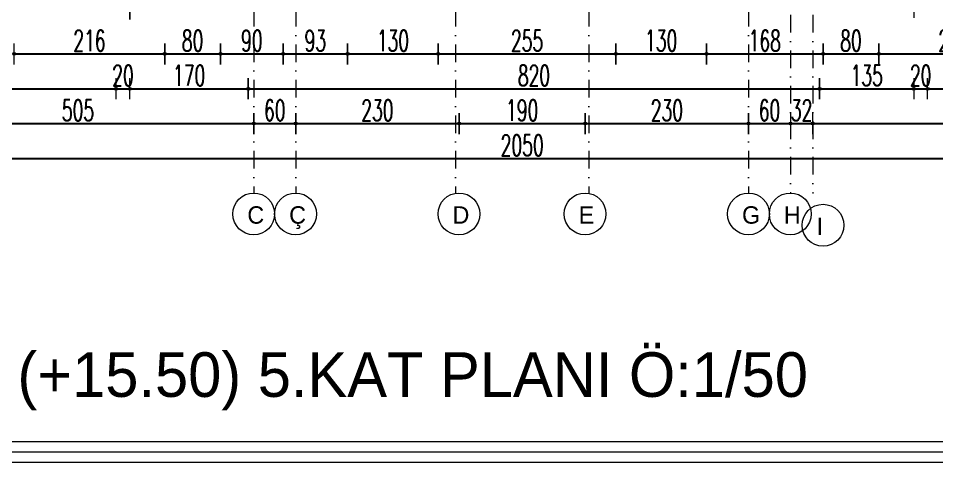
# Model space of a CAD drawing. Header units: millimetres. Extents: x -16104 to 67872, y -88009 to 12107.
# Drawn here: x 25704 to 27022, y 8729 to 9366 of the extents above; entities that cross this region are included whole.
import ezdxf

# ---------------------------------------------------------------- set-up
doc = ezdxf.new("R2010")
doc.units = ezdxf.units.MM
doc.linetypes.add('ACAD_ISO07W100', pattern=[3, 0, -3])
doc.linetypes.add('DASHDOTX2', pattern=[50.8, 25.4, -12.7, 0, -12.7])
doc.layers.get('0').update_dxf_attribs({"color": 241})
for name, color, linetype, lineweight in [('AKS', 1, 'ACAD_ISO07W100', 5), ('akslar', 144, 'Continuous', 20), ('c05', 32, 'Continuous', 13), ('OLCU', 54, 'Continuous', 13), ('YAZI', 22, 'Continuous', 18)]:
    doc.layers.add(name, color=color, linetype=linetype, lineweight=lineweight)
doc.styles.add('DIM', font='Txttw.shx', dxfattribs={"width": 0.6})
doc.styles.add('ÖLÇÜ-50', font='comic.ttf', dxfattribs={"height": 12.5})
doc.dimstyles.new('50', dxfattribs={"dimscale": 0, "dimtxt": 30, "dimasz": 1, "dimexe": 0, "dimexo": 2, "dimgap": 4, "dimtad": 1, "dimdec": 0, "dimzin": 0, "dimdsep": 46, "dimtxsty": 'DIM', "dimblk1": 'DOT', "dimblk2": 'DOT', "dimsah": 1, "dimcen": 1.5, "dimdle": 3, "dimse1": 1, "dimse2": 1, "dimclrd": 256, "dimclre": 9, "dimclrt": 256, "dimadec": 0, "dimazin": 0, "dimtfac": 0.24, "dimtdec": 0, "dimtix": 1, "dimtmove": 2, "dimatfit": 3, "dimldrblk": 'DOT', "dimfxl": 0, "dimtolj": 1, "dimtzin": 15, "dimarcsym": 0})

# ---------------------------------------------------------------- blocks, each defined once
blk = doc.blocks.new('DOT')
for p, q in [((0, 15), (0, -15)), ((-2, 0), (0, 0)), ((2, 0), (0, 0))]:
    blk.add_line(p, q)
blk.add_circle((0, 0), 2)
blk = doc.blocks.new('*D5350')
at = {"layer": 'Defpoints', "color": 0, "transparency": 16777216}
for p in [(25698.4, 9365.5), (25914.4, 9365.5), (25914.4, 9315.5)]:
    blk.add_point(p, dxfattribs=at)
at = {"layer": 'OLCU', "lineweight": -2, "transparency": 16777216}
blk.add_line((25699.4, 9315.5), (25913.4, 9315.5), dxfattribs=at)
at = {"layer": 'OLCU', "lineweight": -2, "transparency": 16777216, "rotation": 180}
blk.add_blockref('DOT', (25698.4, 9315.5), dxfattribs=at)
at = {"layer": 'OLCU', "lineweight": -2, "transparency": 16777216}
blk.add_blockref('DOT', (25914.4, 9315.5), dxfattribs=at)
at = {"layer": 'OLCU', "transparency": 16777216, "insert": (25806.4, 9334.5), "char_height": 30, "attachment_point": 5, "style": 'DIM'}
blk.add_mtext('\\A1;216', dxfattribs=at)
blk = doc.blocks.new('*D5351')
at = {"layer": 'Defpoints', "color": 0, "transparency": 16777216}
for p in [(25914.4, 9365.5), (25994.4, 9365.5), (25994.4, 9315.5)]:
    blk.add_point(p, dxfattribs=at)
at = {"layer": 'OLCU', "lineweight": -2, "transparency": 16777216}
blk.add_line((25915.4, 9315.5), (25993.4, 9315.5), dxfattribs=at)
at = {"layer": 'OLCU', "lineweight": -2, "transparency": 16777216, "rotation": 180}
blk.add_blockref('DOT', (25914.4, 9315.5), dxfattribs=at)
at = {"layer": 'OLCU', "lineweight": -2, "transparency": 16777216}
blk.add_blockref('DOT', (25994.4, 9315.5), dxfattribs=at)
at = {"layer": 'OLCU', "transparency": 16777216, "insert": (25954.4, 9334.5), "char_height": 30, "attachment_point": 5, "style": 'DIM'}
blk.add_mtext('\\A1;80', dxfattribs=at)
blk = doc.blocks.new('*D5352')
at = {"layer": 'Defpoints', "color": 0, "transparency": 16777216}
for p in [(26084.4, 9365.5), (26176.9, 9365.5), (26176.9, 9315.5)]:
    blk.add_point(p, dxfattribs=at)
at = {"layer": 'OLCU', "lineweight": -2, "transparency": 16777216}
blk.add_line((26085.4, 9315.5), (26175.9, 9315.5), dxfattribs=at)
at = {"layer": 'OLCU', "lineweight": -2, "transparency": 16777216, "rotation": 180}
blk.add_blockref('DOT', (26084.4, 9315.5), dxfattribs=at)
at = {"layer": 'OLCU', "lineweight": -2, "transparency": 16777216}
blk.add_blockref('DOT', (26176.9, 9315.5), dxfattribs=at)
at = {"layer": 'OLCU', "transparency": 16777216, "insert": (26130.6, 9334.5), "char_height": 30, "attachment_point": 5, "style": 'DIM'}
blk.add_mtext('\\A1;93', dxfattribs=at)
blk = doc.blocks.new('*D5353')
at = {"layer": 'Defpoints', "color": 0, "transparency": 16777216}
for p in [(26176.9, 9365.5), (26306.9, 9365.5), (26306.9, 9315.5)]:
    blk.add_point(p, dxfattribs=at)
at = {"layer": 'OLCU', "lineweight": -2, "transparency": 16777216}
blk.add_line((26177.9, 9315.5), (26305.9, 9315.5), dxfattribs=at)
at = {"layer": 'OLCU', "lineweight": -2, "transparency": 16777216, "rotation": 180}
blk.add_blockref('DOT', (26176.9, 9315.5), dxfattribs=at)
at = {"layer": 'OLCU', "lineweight": -2, "transparency": 16777216}
blk.add_blockref('DOT', (26306.9, 9315.5), dxfattribs=at)
at = {"layer": 'OLCU', "transparency": 16777216, "insert": (26241.9, 9334.5), "char_height": 30, "attachment_point": 5, "style": 'DIM'}
blk.add_mtext('\\A1;130', dxfattribs=at)
blk = doc.blocks.new('*D5354')
at = {"layer": 'Defpoints', "color": 0, "transparency": 16777216}
for p in [(26306.9, 9365.5), (26561.9, 9365.5), (26561.9, 9315.5)]:
    blk.add_point(p, dxfattribs=at)
at = {"layer": 'OLCU', "lineweight": -2, "transparency": 16777216}
blk.add_line((26307.9, 9315.5), (26560.9, 9315.5), dxfattribs=at)
at = {"layer": 'OLCU', "lineweight": -2, "transparency": 16777216, "rotation": 180}
blk.add_blockref('DOT', (26306.9, 9315.5), dxfattribs=at)
at = {"layer": 'OLCU', "lineweight": -2, "transparency": 16777216}
blk.add_blockref('DOT', (26561.9, 9315.5), dxfattribs=at)
at = {"layer": 'OLCU', "transparency": 16777216, "insert": (26434.4, 9334.5), "char_height": 30, "attachment_point": 5, "style": 'DIM'}
blk.add_mtext('\\A1;255', dxfattribs=at)
blk = doc.blocks.new('*D5355')
at = {"layer": 'Defpoints', "color": 0, "transparency": 16777216}
for p in [(26561.9, 9365.5), (26691.9, 9365.5), (26691.9, 9315.5)]:
    blk.add_point(p, dxfattribs=at)
at = {"layer": 'OLCU', "lineweight": -2, "transparency": 16777216}
blk.add_line((26562.9, 9315.5), (26690.9, 9315.5), dxfattribs=at)
at = {"layer": 'OLCU', "lineweight": -2, "transparency": 16777216, "rotation": 180}
blk.add_blockref('DOT', (26561.9, 9315.5), dxfattribs=at)
at = {"layer": 'OLCU', "lineweight": -2, "transparency": 16777216}
blk.add_blockref('DOT', (26691.9, 9315.5), dxfattribs=at)
at = {"layer": 'OLCU', "transparency": 16777216, "insert": (26626.9, 9334.5), "char_height": 30, "attachment_point": 5, "style": 'DIM'}
blk.add_mtext('\\A1;130', dxfattribs=at)
blk = doc.blocks.new('*D5356')
at = {"layer": 'Defpoints', "color": 0, "transparency": 16777216}
for p in [(26691.9, 9365.5), (26859.4, 9365.5), (26859.4, 9315.5)]:
    blk.add_point(p, dxfattribs=at)
at = {"layer": 'OLCU', "lineweight": -2, "transparency": 16777216}
blk.add_line((26692.9, 9315.5), (26858.4, 9315.5), dxfattribs=at)
at = {"layer": 'OLCU', "lineweight": -2, "transparency": 16777216, "rotation": 180}
blk.add_blockref('DOT', (26691.9, 9315.5), dxfattribs=at)
at = {"layer": 'OLCU', "lineweight": -2, "transparency": 16777216}
blk.add_blockref('DOT', (26859.4, 9315.5), dxfattribs=at)
at = {"layer": 'OLCU', "transparency": 16777216, "insert": (26775.6, 9334.5), "char_height": 30, "attachment_point": 5, "style": 'DIM'}
blk.add_mtext('\\A1;168', dxfattribs=at)
blk = doc.blocks.new('*D5357')
at = {"layer": 'Defpoints', "color": 0, "transparency": 16777216}
for p in [(26859.4, 9365.5), (26939.4, 9365.5), (26939.4, 9315.5)]:
    blk.add_point(p, dxfattribs=at)
at = {"layer": 'OLCU', "lineweight": -2, "transparency": 16777216}
blk.add_line((26860.4, 9315.5), (26938.4, 9315.5), dxfattribs=at)
at = {"layer": 'OLCU', "lineweight": -2, "transparency": 16777216, "rotation": 180}
blk.add_blockref('DOT', (26859.4, 9315.5), dxfattribs=at)
at = {"layer": 'OLCU', "lineweight": -2, "transparency": 16777216}
blk.add_blockref('DOT', (26939.4, 9315.5), dxfattribs=at)
at = {"layer": 'OLCU', "transparency": 16777216, "insert": (26899.4, 9334.5), "char_height": 30, "attachment_point": 5, "style": 'DIM'}
blk.add_mtext('\\A1;80', dxfattribs=at)
blk = doc.blocks.new('*D5358')
at = {"layer": 'Defpoints', "color": 0, "transparency": 16777216}
for p in [(26939.4, 9365.5), (27156.4, 9365.5), (27156.4, 9315.5)]:
    blk.add_point(p, dxfattribs=at)
at = {"layer": 'OLCU', "lineweight": -2, "transparency": 16777216}
blk.add_line((26940.4, 9315.5), (27155.4, 9315.5), dxfattribs=at)
at = {"layer": 'OLCU', "lineweight": -2, "transparency": 16777216, "rotation": 180}
blk.add_blockref('DOT', (26939.4, 9315.5), dxfattribs=at)
at = {"layer": 'OLCU', "lineweight": -2, "transparency": 16777216}
blk.add_blockref('DOT', (27156.4, 9315.5), dxfattribs=at)
at = {"layer": 'OLCU', "transparency": 16777216, "insert": (27047.9, 9334.5), "char_height": 30, "attachment_point": 5, "style": 'DIM'}
blk.add_mtext('\\A1;217', dxfattribs=at)
blk = doc.blocks.new('*D5361')
at = {"layer": 'Defpoints', "color": 0, "transparency": 16777216}
for p in [(25402.4, 9300.5), (25844.4, 9300.5), (25844.4, 9265.5)]:
    blk.add_point(p, dxfattribs=at)
at = {"layer": 'OLCU', "lineweight": -2, "transparency": 16777216}
blk.add_line((25403.4, 9265.5), (25843.4, 9265.5), dxfattribs=at)
at = {"layer": 'OLCU', "lineweight": -2, "transparency": 16777216, "rotation": 180}
blk.add_blockref('DOT', (25402.4, 9265.5), dxfattribs=at)
at = {"layer": 'OLCU', "lineweight": -2, "transparency": 16777216}
blk.add_blockref('DOT', (25844.4, 9265.5), dxfattribs=at)
at = {"layer": 'OLCU', "transparency": 16777216, "insert": (25623.4, 9284.5), "char_height": 30, "attachment_point": 5, "style": 'DIM'}
blk.add_mtext('\\A1;442', dxfattribs=at)
blk = doc.blocks.new('*D5362')
at = {"layer": 'Defpoints', "color": 0, "transparency": 16777216}
for p in [(26034.4, 9300.5), (26854.4, 9300.5), (26854.4, 9265.5)]:
    blk.add_point(p, dxfattribs=at)
at = {"layer": 'OLCU', "lineweight": -2, "transparency": 16777216}
blk.add_line((26035.4, 9265.5), (26853.4, 9265.5), dxfattribs=at)
at = {"layer": 'OLCU', "lineweight": -2, "transparency": 16777216, "rotation": 180}
blk.add_blockref('DOT', (26034.4, 9265.5), dxfattribs=at)
at = {"layer": 'OLCU', "lineweight": -2, "transparency": 16777216}
blk.add_blockref('DOT', (26854.4, 9265.5), dxfattribs=at)
at = {"layer": 'OLCU', "transparency": 16777216, "insert": (26444.4, 9284.5), "char_height": 30, "attachment_point": 5, "style": 'DIM'}
blk.add_mtext('\\A1;820', dxfattribs=at)
blk = doc.blocks.new('*D5363')
at = {"layer": 'Defpoints', "color": 0, "transparency": 16777216}
for p in [(26854.4, 9300.5), (26989.4, 9300.5), (26989.4, 9265.5)]:
    blk.add_point(p, dxfattribs=at)
at = {"layer": 'OLCU', "lineweight": -2, "transparency": 16777216}
blk.add_line((26855.4, 9265.5), (26988.4, 9265.5), dxfattribs=at)
at = {"layer": 'OLCU', "lineweight": -2, "transparency": 16777216, "rotation": 180}
blk.add_blockref('DOT', (26854.4, 9265.5), dxfattribs=at)
at = {"layer": 'OLCU', "lineweight": -2, "transparency": 16777216}
blk.add_blockref('DOT', (26989.4, 9265.5), dxfattribs=at)
at = {"layer": 'OLCU', "transparency": 16777216, "insert": (26921.9, 9284.5), "char_height": 30, "attachment_point": 5, "style": 'DIM'}
blk.add_mtext('\\A1;135', dxfattribs=at)
blk = doc.blocks.new('*D5365')
at = {"layer": 'Defpoints', "color": 0, "transparency": 16777216}
for p in [(26102.4, 9215.5), (26336.9, 9215.5), (26336.9, 9215.5)]:
    blk.add_point(p, dxfattribs=at)
at = {"layer": 'OLCU', "lineweight": -2, "transparency": 16777216}
blk.add_line((26103.4, 9215.5), (26335.9, 9215.5), dxfattribs=at)
at = {"layer": 'OLCU', "lineweight": -2, "transparency": 16777216, "rotation": 180}
blk.add_blockref('DOT', (26102.4, 9215.5), dxfattribs=at)
at = {"layer": 'OLCU', "lineweight": -2, "transparency": 16777216}
blk.add_blockref('DOT', (26336.9, 9215.5), dxfattribs=at)
at = {"layer": 'OLCU', "transparency": 16777216, "insert": (26219.6, 9234.5), "char_height": 30, "attachment_point": 5, "style": 'DIM'}
blk.add_mtext('\\A1;230', dxfattribs=at)
blk = doc.blocks.new('*D5368')
at = {"layer": 'Defpoints', "color": 0, "transparency": 16777216}
for p in [(25402.4, 9200.5), (27452.4, 9200.5), (27452.4, 9165.5)]:
    blk.add_point(p, dxfattribs=at)
at = {"layer": 'OLCU', "lineweight": -2, "transparency": 16777216}
blk.add_line((25403.4, 9165.5), (27451.4, 9165.5), dxfattribs=at)
at = {"layer": 'OLCU', "lineweight": -2, "transparency": 16777216, "rotation": 180}
blk.add_blockref('DOT', (25402.4, 9165.5), dxfattribs=at)
at = {"layer": 'OLCU', "lineweight": -2, "transparency": 16777216}
blk.add_blockref('DOT', (27452.4, 9165.5), dxfattribs=at)
at = {"layer": 'OLCU', "transparency": 16777216, "insert": (26427.4, 9184.5), "char_height": 30, "attachment_point": 5, "style": 'DIM'}
blk.add_mtext('\\A1;2050', dxfattribs=at)
blk = doc.blocks.new('*D5424')
at = {"layer": 'Defpoints', "color": 0, "transparency": 16777216}
for p in [(25864.4, 9265.5), (26034.4, 9265.5), (26034.4, 9265.5)]:
    blk.add_point(p, dxfattribs=at)
at = {"layer": 'OLCU', "lineweight": -2, "transparency": 16777216}
blk.add_line((25865.4, 9265.5), (26033.4, 9265.5), dxfattribs=at)
at = {"layer": 'OLCU', "lineweight": -2, "transparency": 16777216, "rotation": 180}
blk.add_blockref('DOT', (25864.4, 9265.5), dxfattribs=at)
at = {"layer": 'OLCU', "lineweight": -2, "transparency": 16777216}
blk.add_blockref('DOT', (26034.4, 9265.5), dxfattribs=at)
at = {"layer": 'OLCU', "transparency": 16777216, "insert": (25949.4, 9284.5), "char_height": 30, "attachment_point": 5, "style": 'DIM'}
blk.add_mtext('\\A1;170', dxfattribs=at)
blk = doc.blocks.new('*D5427')
at = {"layer": 'Defpoints', "color": 0, "transparency": 16777216}
for p in [(27009.4, 9265.5), (27452.4, 9265.5), (27452.4, 9265.5)]:
    blk.add_point(p, dxfattribs=at)
at = {"layer": 'OLCU', "lineweight": -2, "transparency": 16777216}
blk.add_line((27010.4, 9265.5), (27451.4, 9265.5), dxfattribs=at)
at = {"layer": 'OLCU', "lineweight": -2, "transparency": 16777216, "rotation": 180}
blk.add_blockref('DOT', (27009.4, 9265.5), dxfattribs=at)
at = {"layer": 'OLCU', "lineweight": -2, "transparency": 16777216}
blk.add_blockref('DOT', (27452.4, 9265.5), dxfattribs=at)
at = {"layer": 'OLCU', "transparency": 16777216, "insert": (27230.9, 9284.5), "char_height": 30, "attachment_point": 5, "style": 'DIM'}
blk.add_mtext('\\A1;443', dxfattribs=at)
blk = doc.blocks.new('*D5453')
at = {"layer": 'Defpoints', "color": 0, "transparency": 16777216}
for p in [(25844.4, 9315.5), (25864.4, 9315.5), (25864.4, 9265.5)]:
    blk.add_point(p, dxfattribs=at)
at = {"layer": 'OLCU', "lineweight": -2, "transparency": 16777216}
for p, q in [((25843.4, 9265.5), (25842.4, 9265.5)), ((25844.4, 9265.5), (25864.4, 9265.5)), ((25865.4, 9265.5), (25866.4, 9265.5))]:
    blk.add_line(p, q, dxfattribs=at)
blk.add_blockref('DOT', (25844.4, 9265.5), dxfattribs=at)
at = {"layer": 'OLCU', "lineweight": -2, "transparency": 16777216, "rotation": 180}
blk.add_blockref('DOT', (25864.4, 9265.5), dxfattribs=at)
at = {"layer": 'OLCU', "transparency": 16777216, "insert": (25854.4, 9284.5), "char_height": 30, "attachment_point": 5, "style": 'DIM'}
blk.add_mtext('\\A1;20', dxfattribs=at)
blk = doc.blocks.new('*D5454')
at = {"layer": 'Defpoints', "color": 0, "transparency": 16777216}
for p in [(26989.4, 9265.5), (27009.4, 9265.5), (27009.4, 9265.5)]:
    blk.add_point(p, dxfattribs=at)
at = {"layer": 'OLCU', "lineweight": -2, "transparency": 16777216}
for p, q in [((26988.4, 9265.5), (26987.4, 9265.5)), ((26989.4, 9265.5), (27009.4, 9265.5)), ((27010.4, 9265.5), (27011.4, 9265.5))]:
    blk.add_line(p, q, dxfattribs=at)
blk.add_blockref('DOT', (26989.4, 9265.5), dxfattribs=at)
at = {"layer": 'OLCU', "lineweight": -2, "transparency": 16777216, "rotation": 180}
blk.add_blockref('DOT', (27009.4, 9265.5), dxfattribs=at)
at = {"layer": 'OLCU', "transparency": 16777216, "insert": (26999.4, 9284.5), "char_height": 30, "attachment_point": 5, "style": 'DIM'}
blk.add_mtext('\\A1;20', dxfattribs=at)
blk = doc.blocks.new('*D5466')
at = {"layer": 'Defpoints', "color": 0, "transparency": 16777216}
for p in [(25537.4, 9215.5), (26042.3, 9215.5), (26042.3, 9215.5)]:
    blk.add_point(p, dxfattribs=at)
at = {"layer": 'OLCU', "lineweight": -2, "transparency": 16777216}
blk.add_line((25538.4, 9215.5), (26041.3, 9215.5), dxfattribs=at)
at = {"layer": 'OLCU', "lineweight": -2, "transparency": 16777216, "rotation": 180}
blk.add_blockref('DOT', (25537.4, 9215.5), dxfattribs=at)
at = {"layer": 'OLCU', "lineweight": -2, "transparency": 16777216}
blk.add_blockref('DOT', (26042.3, 9215.5), dxfattribs=at)
at = {"layer": 'OLCU', "transparency": 16777216, "insert": (25789.9, 9234.5), "char_height": 30, "attachment_point": 5, "style": 'DIM'}
blk.add_mtext('\\A1;505', dxfattribs=at)
blk = doc.blocks.new('*D5467')
at = {"layer": 'Defpoints', "color": 0, "transparency": 16777216}
for p in [(26042.3, 9215.5), (26102.4, 9215.5), (26102.4, 9215.5)]:
    blk.add_point(p, dxfattribs=at)
at = {"layer": 'OLCU', "lineweight": -2, "transparency": 16777216}
blk.add_line((26043.3, 9215.5), (26101.4, 9215.5), dxfattribs=at)
at = {"layer": 'OLCU', "lineweight": -2, "transparency": 16777216, "rotation": 180}
blk.add_blockref('DOT', (26042.3, 9215.5), dxfattribs=at)
at = {"layer": 'OLCU', "lineweight": -2, "transparency": 16777216}
blk.add_blockref('DOT', (26102.4, 9215.5), dxfattribs=at)
at = {"layer": 'OLCU', "transparency": 16777216, "insert": (26072.4, 9234.5), "char_height": 30, "attachment_point": 5, "style": 'DIM'}
blk.add_mtext('\\A1;60', dxfattribs=at)
blk = doc.blocks.new('*D5468')
at = {"layer": 'Defpoints', "color": 0, "transparency": 16777216}
for p in [(26336.9, 9215.5), (26517.9, 9215.5), (26517.9, 9215.5)]:
    blk.add_point(p, dxfattribs=at)
at = {"layer": 'OLCU', "lineweight": -2, "transparency": 16777216}
blk.add_line((26337.9, 9215.5), (26516.9, 9215.5), dxfattribs=at)
at = {"layer": 'OLCU', "lineweight": -2, "transparency": 16777216, "rotation": 180}
blk.add_blockref('DOT', (26336.9, 9215.5), dxfattribs=at)
at = {"layer": 'OLCU', "lineweight": -2, "transparency": 16777216}
blk.add_blockref('DOT', (26517.9, 9215.5), dxfattribs=at)
at = {"layer": 'OLCU', "transparency": 16777216, "insert": (26427.4, 9234.5), "char_height": 30, "attachment_point": 5, "style": 'DIM'}
blk.add_mtext('\\A1;190', dxfattribs=at)
blk = doc.blocks.new('*D5469')
at = {"layer": 'Defpoints', "color": 0, "transparency": 16777216}
for p in [(26517.9, 9215.5), (26752.4, 9215.5), (26752.4, 9215.5)]:
    blk.add_point(p, dxfattribs=at)
at = {"layer": 'OLCU', "lineweight": -2, "transparency": 16777216}
blk.add_line((26518.9, 9215.5), (26751.4, 9215.5), dxfattribs=at)
at = {"layer": 'OLCU', "lineweight": -2, "transparency": 16777216, "rotation": 180}
blk.add_blockref('DOT', (26517.9, 9215.5), dxfattribs=at)
at = {"layer": 'OLCU', "lineweight": -2, "transparency": 16777216}
blk.add_blockref('DOT', (26752.4, 9215.5), dxfattribs=at)
at = {"layer": 'OLCU', "transparency": 16777216, "insert": (26635.1, 9234.5), "char_height": 30, "attachment_point": 5, "style": 'DIM'}
blk.add_mtext('\\A1;230', dxfattribs=at)
blk = doc.blocks.new('*D5470')
at = {"layer": 'Defpoints', "color": 0, "transparency": 16777216}
for p in [(26752.4, 9215.5), (26812.4, 9215.5), (26812.4, 9215.5)]:
    blk.add_point(p, dxfattribs=at)
at = {"layer": 'OLCU', "lineweight": -2, "transparency": 16777216}
blk.add_line((26753.4, 9215.5), (26811.4, 9215.5), dxfattribs=at)
at = {"layer": 'OLCU', "lineweight": -2, "transparency": 16777216, "rotation": 180}
blk.add_blockref('DOT', (26752.4, 9215.5), dxfattribs=at)
at = {"layer": 'OLCU', "lineweight": -2, "transparency": 16777216}
blk.add_blockref('DOT', (26812.4, 9215.5), dxfattribs=at)
at = {"layer": 'OLCU', "transparency": 16777216, "insert": (26782.4, 9234.5), "char_height": 30, "attachment_point": 5, "style": 'DIM'}
blk.add_mtext('\\A1;60', dxfattribs=at)
blk = doc.blocks.new('*D5471')
at = {"layer": 'Defpoints', "color": 0, "transparency": 16777216}
for p in [(26812.4, 9215.5), (26844.4, 9215.5), (26844.4, 9215.5)]:
    blk.add_point(p, dxfattribs=at)
at = {"layer": 'OLCU', "lineweight": -2, "transparency": 16777216}
for p, q in [((26811.4, 9215.5), (26810.4, 9215.5)), ((26812.4, 9215.5), (26844.4, 9215.5)), ((26845.4, 9215.5), (26846.4, 9215.5))]:
    blk.add_line(p, q, dxfattribs=at)
blk.add_blockref('DOT', (26812.4, 9215.5), dxfattribs=at)
at = {"layer": 'OLCU', "lineweight": -2, "transparency": 16777216, "rotation": 180}
blk.add_blockref('DOT', (26844.4, 9215.5), dxfattribs=at)
at = {"layer": 'OLCU', "transparency": 16777216, "insert": (26828.4, 9234.5), "char_height": 30, "attachment_point": 5, "style": 'DIM'}
blk.add_mtext('\\A1;32', dxfattribs=at)
blk = doc.blocks.new('*D5472')
at = {"layer": 'Defpoints', "color": 0, "transparency": 16777216}
for p in [(26844.4, 9215.5), (27282.4, 9215.5), (27282.4, 9215.5)]:
    blk.add_point(p, dxfattribs=at)
at = {"layer": 'OLCU', "lineweight": -2, "transparency": 16777216}
blk.add_line((26845.4, 9215.5), (27281.4, 9215.5), dxfattribs=at)
at = {"layer": 'OLCU', "lineweight": -2, "transparency": 16777216, "rotation": 180}
blk.add_blockref('DOT', (26844.4, 9215.5), dxfattribs=at)
at = {"layer": 'OLCU', "lineweight": -2, "transparency": 16777216}
blk.add_blockref('DOT', (27282.4, 9215.5), dxfattribs=at)
at = {"layer": 'OLCU', "transparency": 16777216, "insert": (27063.4, 9234.5), "char_height": 30, "attachment_point": 5, "style": 'DIM'}
blk.add_mtext('\\A1;438', dxfattribs=at)
blk = doc.blocks.new('*D5490')
at = {"layer": 'Defpoints', "color": 0, "transparency": 16777216}
for p in [(25994.4, 9315.5), (26084.4, 9315.5), (26084.4, 9315.5)]:
    blk.add_point(p, dxfattribs=at)
at = {"layer": 'OLCU', "lineweight": -2, "transparency": 16777216}
blk.add_line((25995.4, 9315.5), (26083.4, 9315.5), dxfattribs=at)
at = {"layer": 'OLCU', "lineweight": -2, "transparency": 16777216, "rotation": 180}
blk.add_blockref('DOT', (25994.4, 9315.5), dxfattribs=at)
at = {"layer": 'OLCU', "lineweight": -2, "transparency": 16777216}
blk.add_blockref('DOT', (26084.4, 9315.5), dxfattribs=at)
at = {"layer": 'OLCU', "transparency": 16777216, "insert": (26039.4, 9334.5), "char_height": 30, "attachment_point": 5, "style": 'DIM'}
blk.add_mtext('\\A1;90', dxfattribs=at)
blk = doc.blocks.new('*D5493')
at = {"layer": 'Defpoints', "color": 0, "transparency": 16777216}
for p in [(25864.4, 9379.6), (26989.4, 9382.3), (26989.4, 9382.3)]:
    blk.add_point(p, dxfattribs=at)
at = {"layer": 'OLCU', "lineweight": -2, "transparency": 16777216}
blk.add_line((25865.4, 9379.6), (26988.4, 9382.3), dxfattribs=at)
for p, rotation in [((26989.4, 9382.3), 0.1399202823359238), ((25864.4, 9379.6), 180.1399202823359)]:
    blk.add_blockref('DOT', p, dxfattribs=dict(at, rotation=rotation))
at = {"layer": 'OLCU', "transparency": 16777216, "insert": (26426.8, 9400), "char_height": 30, "attachment_point": 5, "rotation": 0.1399, "style": 'DIM'}
blk.add_mtext('\\A1;1125', dxfattribs=at)
blk = doc.blocks.new('*D5228')
at = {"layer": 'Defpoints', "color": 0, "transparency": 16777216}
for p in [(25232.4, 9387), (25232.4, 9387), (25864.4, 9379.6)]:
    blk.add_point(p, dxfattribs=at)
at = {"layer": 'OLCU', "lineweight": -2, "transparency": 16777216}
blk.add_line((25863.4, 9379.6), (25233.4, 9387), dxfattribs=at)
for p, rotation in [((25232.4, 9387), 179.3311844585351), ((25864.4, 9379.6), 359.3311844585351)]:
    blk.add_blockref('DOT', p, dxfattribs=dict(at, rotation=rotation))
at = {"layer": 'OLCU', "transparency": 16777216, "insert": (25548.6, 9402.3), "char_height": 30, "attachment_point": 5, "rotation": 359.3312, "style": 'DIM'}
blk.add_mtext('\\A1;632', dxfattribs=at)

msp = doc.modelspace()

# ---------------------------------------------------------------- linework, layer by layer
at = {"layer": 'AKS', "linetype": 'ByBlock'}
for centre in [(26042.1, 9086), (26102.2, 9086), (26336.7, 9086), (26517.7, 9086), (26752.2, 9086), (26812.2, 9086), (26859.2, 9069.8)]:
    msp.add_circle(centre, 30, dxfattribs=at)
at = {"layer": 'akslar', "linetype": 'DASHDOTX2'}
for p, q in [((26042.3, 11925), (26042.3, 9115.5)), ((26102.4, 11925), (26102.4, 9115.5)), ((26331.9, 11925), (26331.9, 9115.5)), ((26522.9, 11925), (26522.9, 9115.5)), ((26752.4, 11925), (26752.4, 9115.5)), ((26812.4, 11916.5), (26812.4, 9115.5)), ((26844.4, 11916.5), (26844.4, 9115.5))]:
    msp.add_line(p, q, dxfattribs=at)
at = {"layer": 'c05'}
for points in [[(28242.9, 8939.6), (28242.9, 8729.3), (24712.7, 8729.3), (24712.7, 12107.1), (28242.9, 12107.1), (28242.9, 10251)], [(28227.9, 8939.6), (28227.9, 8744.3), (24727.7, 8744.3), (24727.7, 12092.1), (28227.9, 12092.1), (28227.9, 10251)], [(28212.9, 8939.6), (28212.9, 8759.3), (24742.7, 8759.3), (24742.7, 12077.1), (28212.9, 12077.1), (28212.9, 10251)]]:
    msp.add_lwpolyline(points, dxfattribs=at)

# ---------------------------------------------------------------- texts
at = {"layer": 'AKS', "char_height": 25, "width": 35.659, "attachment_point": 1}
for s, insert in [('C', (26033, 9097)), ('Ç', (26093, 9097)), ('D', (26327.5, 9097)), ('E', (26508.5, 9097)), ('G', (26743, 9097)), ('H', (26803, 9097)), ('I', (26850, 9080.8))]:
    msp.add_mtext(s, dxfattribs=dict(at, insert=insert))
at = {"layer": 'YAZI', "style": 'ÖLÇÜ-50'}
msp.add_text('(+15.50) 5.KAT PLANI Ö:1/50', height=64, dxfattribs=at).set_placement((25703, 8823.6))

# ---------------------------------------------------------------- dimensions: what is measured, and where the dimension line sits
at = {"layer": 'OLCU'}
for p1, p2, picture, middle in [((25864.4, 9379.6), (25232.4, 9387), '*D5228', (25548.6, 9402.3)), ((25864.4, 9379.6), (26989.4, 9382.3), '*D5493', (26426.8, 9400)), ((25994.4, 9315.5), (26084.4, 9315.5), '*D5490', (26039.4, 9334.5)), ((25537.4, 9215.5), (26042.3, 9215.5), '*D5466', (25789.9, 9234.5))]:
    dim = msp.add_aligned_dim(p1=p1, p2=p2, distance=0, dimstyle='50', override={"dimscale": 1}, dxfattribs=at)
    dim.commit()
    dim.dimension.update_dxf_attribs({"geometry": picture, "text_midpoint": middle})
for base, p1, p2, picture, middle in [((25914.4, 9315.5), (25698.4, 9365.5), (25914.4, 9365.5), '*D5350', (25806.4, 9334.5)), ((25994.4, 9315.5), (25914.4, 9365.5), (25994.4, 9365.5), '*D5351', (25954.4, 9334.5)), ((26176.8722398, 9315.5446397), (26084.3722398, 9365.5446397), (26176.8722398, 9365.5446397), '*D5352', (26130.6222398, 9334.5446397)), ((26306.9, 9315.5), (26176.9, 9365.5), (26306.9, 9365.5), '*D5353', (26241.9, 9334.5)), ((26561.9, 9315.5), (26306.9, 9365.5), (26561.9, 9365.5), '*D5354', (26434.4, 9334.5)), ((26691.9, 9315.5), (26561.9, 9365.5), (26691.9, 9365.5), '*D5355', (26626.9, 9334.5)), ((26859.3722398, 9315.5446397), (26691.8722398, 9365.5446397), (26859.3722398, 9365.5446397), '*D5356', (26775.6222398, 9334.5446397)), ((26939.4, 9315.5), (26859.4, 9365.5), (26939.4, 9365.5), '*D5357', (26899.4, 9334.5)), ((27156.4, 9315.5), (26939.4, 9365.5), (27156.4, 9365.5), '*D5358', (27047.9, 9334.5)), ((25864.4, 9265.5), (25844.4, 9315.5), (25864.4, 9315.5), '*D5453', (25854.4, 9284.5)), ((25844.4, 9265.5), (25402.4, 9300.5), (25844.4, 9300.5), '*D5361', (25623.4, 9284.5)), ((26034.4, 9265.5), (25864.4, 9265.5), (26034.4, 9265.5), '*D5424', (25949.4, 9284.5)), ((26854.4, 9265.5), (26034.4, 9300.5), (26854.4, 9300.5), '*D5362', (26444.4, 9284.5)), ((26989.4, 9265.5), (26854.4, 9300.5), (26989.4, 9300.5), '*D5363', (26921.9, 9284.5)), ((27009.4, 9265.5), (26989.4, 9265.5), (27009.4, 9265.5), '*D5454', (26999.4, 9284.5)), ((27452.4, 9265.5), (27009.4, 9265.5), (27452.4, 9265.5), '*D5427', (27230.9, 9284.5)), ((26102.4, 9215.5), (26042.3, 9215.5), (26102.4, 9215.5), '*D5467', (26072.4, 9234.5)), ((26812.4, 9215.5), (26752.4, 9215.5), (26812.4, 9215.5), '*D5470', (26782.4, 9234.5)), ((26844.4, 9215.5), (26812.4, 9215.5), (26844.4, 9215.5), '*D5471', (26828.4, 9234.5)), ((27282.4, 9215.5), (26844.4, 9215.5), (27282.4, 9215.5), '*D5472', (27063.4, 9234.5)), ((27452.4, 9165.5), (25402.4, 9200.5), (27452.4, 9200.5), '*D5368', (26427.4, 9184.5))]:
    dim = msp.add_linear_dim(base=base, p1=p1, p2=p2, dimstyle='50', override={"dimscale": 1}, dxfattribs=at)
    dim.commit()
    dim.dimension.update_dxf_attribs({"geometry": picture, "text_midpoint": middle})
for base, p1, p2, text, picture, middle in [((26336.9, 9215.5), (26102.4, 9215.5), (26336.9, 9215.5), '230', '*D5365', (26219.6, 9234.5)), ((26517.9, 9215.5), (26336.9, 9215.5), (26517.9, 9215.5), '190', '*D5468', (26427.4, 9234.5)), ((26752.4, 9215.5), (26517.9, 9215.5), (26752.4, 9215.5), '230', '*D5469', (26635.1, 9234.5))]:
    dim = msp.add_linear_dim(base=base, p1=p1, p2=p2, text=text, dimstyle='50', override={"dimscale": 1}, dxfattribs=at)
    dim.commit()
    dim.dimension.update_dxf_attribs({"geometry": picture, "text_midpoint": middle})

doc.saveas('drawing.dxf')
